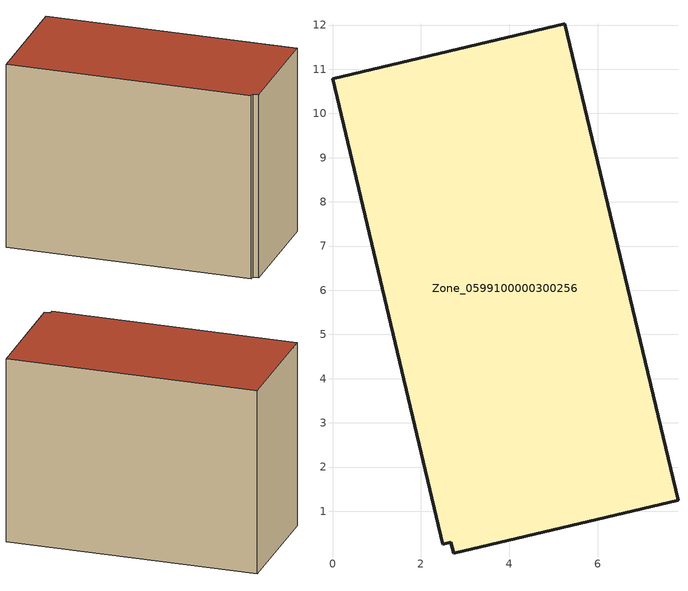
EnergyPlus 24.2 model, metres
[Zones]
Zone_0599100000300256
 floor ground (C_G): 2.67,0.3 2.49,0.26 0,10.79 5.26,12.04 7.82,1.25 2.75,0.05 z0
 wall outside (C_F): 7.82,1.25 5.26,12.04 0,10.79 2.49,0.26 2.67,0.3 2.75,0.05 7.82,1.25 z0:8.36
 roof outside (C_R): 2.75,0.05 7.82,1.25 5.26,12.04 0,10.79 2.49,0.26 2.67,0.3 z8.36
[BUILDING]
Pand.0599100000300256: North Axis=0; Terrain=City; Loads Convergence Tolerance Value=0.04; Temperature Convergence Tolerance Value=0.4; Solar Distribution=FullExterior; Maximum Number of Warmup Days=25; Minimum Number of Warmup Days=1
[Site:Location]
Rotterdam.The.Hague.AP_ZH_NLD Design_Conditions: Latitude=51.96; Longitude=4.45; Time Zone=1; Elevation=-4.5
[SITE:GROUNDTEMPERATURE:BUILDINGSURFACE]
18, 18, 18, 18, 18, 18, 18, 18, 18, 18, 18, 18
[MATERIAL] Thermal Absorptance=0.9; Solar Absorptance=0.7; Visible Absorptance=0.7
Name | Roughness | Thickness | Conductivity | Density | Specific Heat
G.TI.1992-2005 | MediumSmooth | 0.15 | 0.06 | 540 | 1210
F.TI.1992-2005 | Rough | 0.3 | 0.12 | 1920 | 840
R.TI.1992-2005 | MediumRough | 0.2 | 0.08 | 1500 | 1000
[CONSTRUCTION]
C_G: G.TI.1992-2005
C_F: F.TI.1992-2005
C_R: R.TI.1992-2005
[ZONE]
Zone_0599100000300256: Type=1; Multiplier=1; Ceiling Height=Autocalculate; Volume=Autocalculate; Floor Area=autocalculate; Part of Total Floor Area=Yes
[ZONEINFILTRATION:DESIGNFLOWRATE]
Infil_Zone_0599100000300256: Zone or ZoneList or Space or SpaceList=Zone_0599100000300256; Schedule=AlwaysOn; Design Flow Rate Calculation Method=Flow/Area; Flow Rate per Floor Area=0.0015; Constant Term Coefficient=1; Temperature Term Coefficient=0; Velocity Term Coefficient=0; Velocity Squared Term Coefficient=0
[HVACTEMPLATE:ZONE:IDEALLOADSAIRSYSTEM]
Zone_0599100000300256: Maximum Heating Supply Air Temperature=50; Minimum Cooling Supply Air Temperature=13; Maximum Heating Supply Air Humidity Ratio=0.0156; Minimum Cooling Supply Air Humidity Ratio=0.0077; Heating Limit=NoLimit; Cooling Limit=NoLimit; Dehumidification Control Type=ConstantSensibleHeatRatio; Cooling Sensible Heat Ratio=0.7; Dehumidification Setpoint=60; Humidification Control Type=None; Humidification Setpoint=30; Outdoor Air Method=None; Outdoor Air Flow Rate per Person=0.00944; Outdoor Air Flow Rate per Zone Floor Area=0; Outdoor Air Flow Rate per Zone=0; Demand Controlled Ventilation Type=None; Outdoor Air Economizer Type=NoEconomizer; Heat Recovery Type=None; Sensible Heat Recovery Effectiveness=0.7; Latent Heat Recovery Effectiveness=0.65
[ZONECONTROL:THERMOSTAT]
ThermostatControl_Zone_0599100000300256: Zone or ZoneList=Zone_0599100000300256; Control Type Schedule=DualSetpointControlType; Control 1=Thermostat_Zone_0599100000300256; Temperature Difference Between Cutout And Setpoint=0
[THERMOSTATSETPOINT:DUALSETPOINT]
Thermostat_Zone_0599100000300256: Heating Setpoint Temperature Schedule=HeatingSetpoint_Zone_0599100000300256; Cooling Setpoint Temperature Schedule=CoolingSetpoint_Zone_0599100000300256
[SCHEDULE:COMPACT]
HeatingSetpoint_Zone_0599100000300256: Through: 12/31, For: AllDays, Until: 24:00, 21
CoolingSetpoint_Zone_0599100000300256: Through: 12/31, For: AllDays, Until: 24:00, 24
DualSetpointControlType: Through: 12/31, For: AllDays, Until: 24:00, 4
AlwaysOn: Through: 12/31, For: AllDays, Until: 24:00, 1
